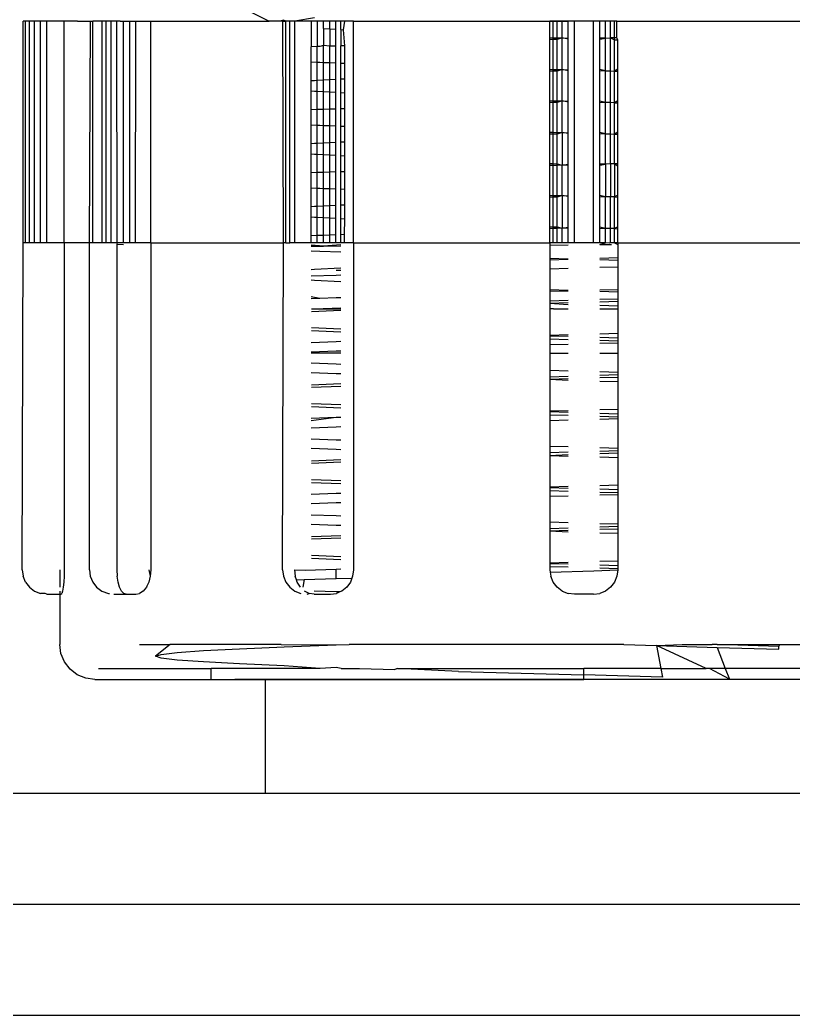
# Model space of a CAD drawing. Header units: metres. Extents: x -175 to 101, y -7 to 93.
# Drawn here: x 0.58483 to 0.60696, y 2.0266 to 2.0551 of the extents above; entities that cross this region are included whole.
import ezdxf

# ---------------------------------------------------------------- set-up
doc = ezdxf.new("R2010")
doc.units = ezdxf.units.M

msp = doc.modelspace()

# ---------------------------------------------------------------- linework, layer by layer
for p, q in [((0.590294, 2.055912), (0.59197, 2.055062)), ((0.584925, 2.048714), (0.584929, 2.055062)), ((0.584999, 2.055062), (0.584929, 2.055062)), ((0.584995, 2.048714), (0.584999, 2.055062)), ((0.58511, 2.055062), (0.584999, 2.055062)), ((0.585106, 2.048714), (0.58511, 2.055062)), ((0.585255, 2.055062), (0.58511, 2.055062)), ((0.585251, 2.048714), (0.585255, 2.055062)), ((0.585424, 2.055062), (0.585255, 2.055062)), ((0.58542, 2.048714), (0.585424, 2.055062)), ((0.585605, 2.055062), (0.585424, 2.055062)), ((0.585601, 2.048714), (0.585605, 2.055062)), ((0.586105, 2.055062), (0.585605, 2.055062)), ((0.586101, 2.048714), (0.586105, 2.055062)), ((0.586484, 2.055061), (0.586105, 2.055062)), ((0.586484, 2.055061), (0.586852, 2.055062)), ((0.586825, 2.048714), (0.586852, 2.055062)), ((0.586852, 2.055062), (0.586922, 2.055062)), ((0.586919, 2.048714), (0.586922, 2.055062)), ((0.587033, 2.055062), (0.586922, 2.055062)), ((0.587193, 2.055062), (0.587033, 2.055062)), ((0.587189, 2.048714), (0.587193, 2.055062)), ((0.587304, 2.055062), (0.587193, 2.055062)), ((0.587301, 2.048714), (0.587304, 2.055062)), ((0.587449, 2.055062), (0.587304, 2.055062)), ((0.587446, 2.048714), (0.587449, 2.055062)), ((0.587611, 2.055062), (0.587449, 2.055062)), ((0.587706, 2.055061), (0.587611, 2.055062)), ((0.587614, 2.048714), (0.587611, 2.055062)), ((0.587706, 2.055061), (0.587753, 2.055061)), ((0.587753, 2.055061), (0.587799, 2.055061)), ((0.587796, 2.048714), (0.587799, 2.055061)), ((0.587799, 2.055061), (0.58798, 2.055062)), ((0.587977, 2.048714), (0.58798, 2.055062)), ((0.58798, 2.055062), (0.588149, 2.055062)), ((0.588146, 2.048714), (0.588149, 2.055062)), ((0.588149, 2.055062), (0.588525, 2.055062)), ((0.588525, 2.055062), (0.588582, 2.055062)), ((0.588579, 2.048714), (0.588582, 2.055062)), ((0.588582, 2.055062), (0.59197, 2.055062)), ((0.592281, 2.055062), (0.59197, 2.055062)), ((0.592375, 2.055085), (0.592281, 2.055062)), ((0.592355, 2.055062), (0.592281, 2.055062)), ((0.592376, 2.048714), (0.592355, 2.055062)), ((0.592355, 2.055062), (0.592448, 2.055062)), ((0.592448, 2.055062), (0.592375, 2.055085)), ((0.592446, 2.048714), (0.592448, 2.055062)), ((0.59256, 2.055062), (0.592448, 2.055062)), ((0.592558, 2.048714), (0.59256, 2.055062)), ((0.592705, 2.055062), (0.59256, 2.055062)), ((0.592703, 2.048714), (0.592705, 2.055062)), ((0.593263, 2.055161), (0.592705, 2.055062)), ((0.593173, 2.055062), (0.592705, 2.055062)), ((0.593342, 2.055062), (0.593173, 2.055062)), ((0.593173, 2.055062), (0.593173, 2.054323)), ((0.593475, 2.055059), (0.593342, 2.055062)), ((0.593342, 2.055062), (0.593342, 2.054331)), ((0.593523, 2.055062), (0.593475, 2.055059)), ((0.593704, 2.055062), (0.593523, 2.055062)), ((0.593523, 2.054854), (0.593523, 2.055062)), ((0.593873, 2.055062), (0.593704, 2.055062)), ((0.593704, 2.05484), (0.593704, 2.055062)), ((0.594018, 2.055062), (0.593873, 2.055062)), ((0.593873, 2.054828), (0.593873, 2.055062)), ((0.594129, 2.055062), (0.594018, 2.055062)), ((0.594018, 2.05482), (0.594018, 2.055062)), ((0.594091, 2.054816), (0.594129, 2.055062)), ((0.594379, 2.055062), (0.594129, 2.055062)), ((0.594377, 2.048714), (0.594379, 2.055062)), ((0.594379, 2.055062), (0.600002, 2.055062)), ((0.600096, 2.055062), (0.600002, 2.055062)), ((0.600002, 2.054591), (0.600002, 2.055062)), ((0.600002, 2.055061), (0.600521, 2.055061)), ((0.600207, 2.055062), (0.600096, 2.055062)), ((0.600096, 2.054588), (0.600096, 2.055062)), ((0.60031, 2.055061), (0.600207, 2.055062)), ((0.600207, 2.054584), (0.600207, 2.055062)), ((0.600352, 2.055062), (0.60031, 2.055061)), ((0.600521, 2.055061), (0.600352, 2.055062)), ((0.600352, 2.054579), (0.600352, 2.055062)), ((0.600702, 2.055062), (0.600521, 2.055061)), ((0.600521, 2.054574), (0.600521, 2.055061)), ((0.601244, 2.055062), (0.600702, 2.055062)), ((0.600702, 2.048714), (0.600702, 2.055062)), ((0.601425, 2.055062), (0.601244, 2.055062)), ((0.601244, 2.048714), (0.601244, 2.055062)), ((0.601594, 2.055062), (0.601425, 2.055062)), ((0.601425, 2.054572), (0.601425, 2.055062)), ((0.601594, 2.054577), (0.601594, 2.055062)), ((0.601633, 2.055061), (0.601594, 2.055062)), ((0.601739, 2.055062), (0.601633, 2.055061)), ((0.60185, 2.055062), (0.601739, 2.055062)), ((0.601739, 2.054581), (0.601739, 2.055062)), ((0.60192, 2.055062), (0.60185, 2.055062)), ((0.60185, 2.054584), (0.60185, 2.055062)), ((0.60192, 2.055062), (0.607463, 2.055063)), ((0.60192, 2.054585), (0.60192, 2.055062)), ((0.593523, 2.054854), (0.593704, 2.05484)), ((0.593523, 2.054854), (0.593523, 2.054367)), ((0.593704, 2.05484), (0.593873, 2.054828)), ((0.593704, 2.05484), (0.593704, 2.054344)), ((0.593873, 2.054349), (0.593873, 2.054828)), ((0.594018, 2.05482), (0.594091, 2.054816)), ((0.594018, 2.05482), (0.594018, 2.054354)), ((0.594129, 2.054358), (0.594091, 2.054816)), ((0.600002, 2.054591), (0.600096, 2.054588)), ((0.600002, 2.054533), (0.600002, 2.054591)), ((0.600096, 2.054536), (0.600002, 2.054533)), ((0.600002, 2.053684), (0.600002, 2.054533)), ((0.600096, 2.054588), (0.600207, 2.054584)), ((0.600096, 2.054536), (0.600096, 2.054588)), ((0.600207, 2.054539), (0.600096, 2.054536)), ((0.600096, 2.053681), (0.600096, 2.054536)), ((0.600207, 2.054584), (0.600352, 2.054579)), ((0.600207, 2.054539), (0.600207, 2.054584)), ((0.600352, 2.054579), (0.600207, 2.054539)), ((0.600207, 2.053678), (0.600207, 2.054539)), ((0.600352, 2.054579), (0.600521, 2.054574)), ((0.600521, 2.054547), (0.600352, 2.054579)), ((0.600352, 2.053674), (0.600352, 2.054579)), ((0.600521, 2.054547), (0.600521, 2.054574)), ((0.600521, 2.05367), (0.600521, 2.054547)), ((0.601425, 2.054544), (0.601594, 2.054577)), ((0.601594, 2.054577), (0.601425, 2.054572)), ((0.601425, 2.054544), (0.601425, 2.054572)), ((0.601425, 2.053673), (0.601425, 2.054544)), ((0.601594, 2.054577), (0.601739, 2.054581)), ((0.601594, 2.05364), (0.601594, 2.054577)), ((0.60185, 2.054584), (0.601739, 2.054581)), ((0.601739, 2.054581), (0.60185, 2.05453)), ((0.601739, 2.053637), (0.601739, 2.054581)), ((0.60192, 2.054585), (0.60185, 2.054584)), ((0.60185, 2.05453), (0.60185, 2.054584)), ((0.60185, 2.05453), (0.601944, 2.054527)), ((0.60185, 2.053634), (0.60185, 2.05453)), ((0.601944, 2.054527), (0.60192, 2.054585)), ((0.601944, 2.05369), (0.601944, 2.054527)), ((0.593342, 2.054331), (0.593173, 2.054323)), ((0.593173, 2.053894), (0.593173, 2.054323)), ((0.593419, 2.054334), (0.593342, 2.054331)), ((0.593342, 2.053887), (0.593342, 2.054331)), ((0.593523, 2.054367), (0.593419, 2.054334)), ((0.593704, 2.054344), (0.593523, 2.054367)), ((0.593523, 2.05388), (0.593523, 2.054367)), ((0.593873, 2.054349), (0.593704, 2.054344)), ((0.593704, 2.053873), (0.593704, 2.054344)), ((0.593873, 2.053868), (0.593873, 2.054349)), ((0.594129, 2.054358), (0.594018, 2.054354)), ((0.594018, 2.053863), (0.594018, 2.054354)), ((0.594129, 2.053859), (0.594129, 2.054358)), ((0.593173, 2.053894), (0.593342, 2.053887)), ((0.593173, 2.053349), (0.593173, 2.053894)), ((0.593341, 2.053361), (0.593342, 2.053887)), ((0.593342, 2.053887), (0.593419, 2.053883)), ((0.593419, 2.053883), (0.593523, 2.05388)), ((0.593523, 2.05388), (0.593704, 2.053873)), ((0.593523, 2.053371), (0.593523, 2.05388)), ((0.593704, 2.053873), (0.593873, 2.053868)), ((0.593704, 2.053381), (0.593704, 2.053873)), ((0.593873, 2.05339), (0.593873, 2.053868)), ((0.594018, 2.053863), (0.594129, 2.053859)), ((0.594018, 2.053397), (0.594018, 2.053863)), ((0.594129, 2.053403), (0.594129, 2.053859)), ((0.600002, 2.053684), (0.600096, 2.053681)), ((0.600002, 2.053626), (0.600002, 2.053684)), ((0.600096, 2.053629), (0.600002, 2.053626)), ((0.600002, 2.052787), (0.600002, 2.053626)), ((0.600096, 2.053681), (0.600207, 2.053678)), ((0.600096, 2.053629), (0.600096, 2.053681)), ((0.600207, 2.053633), (0.600096, 2.053629)), ((0.600096, 2.052784), (0.600096, 2.053629)), ((0.600207, 2.053678), (0.600352, 2.053674)), ((0.600207, 2.053633), (0.600207, 2.053678)), ((0.600352, 2.053674), (0.600207, 2.053633)), ((0.600207, 2.052781), (0.600207, 2.053633)), ((0.600352, 2.053674), (0.600521, 2.05367)), ((0.600521, 2.053643), (0.600352, 2.053674)), ((0.600352, 2.052776), (0.600352, 2.053674)), ((0.600521, 2.053643), (0.600521, 2.05367)), ((0.600521, 2.05277), (0.600521, 2.053643)), ((0.601594, 2.05364), (0.601425, 2.053673)), ((0.601425, 2.053645), (0.601425, 2.053673)), ((0.601425, 2.053645), (0.601594, 2.05364)), ((0.601425, 2.052769), (0.601425, 2.053645)), ((0.601594, 2.05364), (0.601739, 2.053637)), ((0.601594, 2.052735), (0.601594, 2.05364)), ((0.601739, 2.053637), (0.60185, 2.053634)), ((0.601739, 2.052731), (0.601739, 2.053637)), ((0.601944, 2.05369), (0.60185, 2.053634)), ((0.60185, 2.053634), (0.601944, 2.053631)), ((0.60185, 2.052727), (0.60185, 2.053634)), ((0.601944, 2.053631), (0.601944, 2.05369)), ((0.601944, 2.052783), (0.601944, 2.053631)), ((0.593263, 2.053357), (0.593173, 2.053349)), ((0.593173, 2.053064), (0.593173, 2.053349)), ((0.593341, 2.053361), (0.593263, 2.053357)), ((0.593523, 2.053371), (0.593341, 2.053361)), ((0.593341, 2.053052), (0.593341, 2.053361)), ((0.593704, 2.053381), (0.593523, 2.053371)), ((0.593523, 2.053043), (0.593523, 2.053371)), ((0.593873, 2.05339), (0.593704, 2.053381)), ((0.593704, 2.053033), (0.593704, 2.053381)), ((0.593873, 2.053024), (0.593873, 2.05339)), ((0.594129, 2.053403), (0.594018, 2.053397)), ((0.594018, 2.053016), (0.594018, 2.053397)), ((0.594129, 2.053011), (0.594129, 2.053403)), ((0.593172, 2.05252), (0.593173, 2.053064)), ((0.593173, 2.053064), (0.593263, 2.053057)), ((0.593263, 2.053057), (0.593341, 2.053052)), ((0.593341, 2.053052), (0.593523, 2.053043)), ((0.593341, 2.052527), (0.593341, 2.053052)), ((0.593522, 2.052534), (0.593523, 2.053043)), ((0.593523, 2.053043), (0.593704, 2.053033)), ((0.593704, 2.053033), (0.593873, 2.053024)), ((0.593704, 2.05254), (0.593704, 2.053033)), ((0.593872, 2.052546), (0.593873, 2.053024)), ((0.594017, 2.052551), (0.594018, 2.053016)), ((0.594018, 2.053016), (0.594129, 2.053011)), ((0.594129, 2.052555), (0.594129, 2.053011)), ((0.600002, 2.052787), (0.600096, 2.052784)), ((0.600002, 2.05273), (0.600002, 2.052787)), ((0.600096, 2.052732), (0.600002, 2.05273)), ((0.600096, 2.052784), (0.600207, 2.052781)), ((0.600096, 2.052732), (0.600096, 2.052784)), ((0.600207, 2.052735), (0.600096, 2.052732)), ((0.600096, 2.051878), (0.600096, 2.052732)), ((0.600207, 2.052781), (0.600352, 2.052776)), ((0.600207, 2.052735), (0.600207, 2.052781)), ((0.600352, 2.052776), (0.600207, 2.052735)), ((0.600207, 2.051875), (0.600207, 2.052735)), ((0.600352, 2.052776), (0.600521, 2.05277)), ((0.600521, 2.052744), (0.600352, 2.052776)), ((0.600352, 2.051871), (0.600352, 2.052776)), ((0.600521, 2.052744), (0.600521, 2.05277)), ((0.600521, 2.051866), (0.600521, 2.052744)), ((0.601594, 2.052735), (0.601425, 2.052769)), ((0.601425, 2.052741), (0.601425, 2.052769)), ((0.601425, 2.052741), (0.601594, 2.052735)), ((0.601425, 2.051869), (0.601425, 2.052741)), ((0.601739, 2.052731), (0.601594, 2.052735)), ((0.601594, 2.051837), (0.601594, 2.052735)), ((0.60185, 2.052727), (0.601739, 2.052731)), ((0.601739, 2.051833), (0.601739, 2.052731)), ((0.601944, 2.052783), (0.60185, 2.052727)), ((0.601944, 2.052724), (0.601944, 2.052783)), ((0.593341, 2.052527), (0.593172, 2.05252)), ((0.593172, 2.052091), (0.593172, 2.05252)), ((0.593419, 2.052531), (0.593341, 2.052527)), ((0.593341, 2.052083), (0.593341, 2.052527)), ((0.593522, 2.052534), (0.593419, 2.052531)), ((0.593704, 2.05254), (0.593522, 2.052534)), ((0.593522, 2.052076), (0.593522, 2.052534)), ((0.593703, 2.05207), (0.593704, 2.05254)), ((0.593872, 2.052546), (0.593704, 2.05254)), ((0.593872, 2.052064), (0.593872, 2.052546)), ((0.594129, 2.052555), (0.594017, 2.052551)), ((0.594017, 2.052059), (0.594017, 2.052551)), ((0.594128, 2.052056), (0.594129, 2.052555)), ((0.600002, 2.05188), (0.600002, 2.05273)), ((0.60185, 2.052727), (0.601944, 2.052724)), ((0.60185, 2.05183), (0.60185, 2.052727)), ((0.601944, 2.051886), (0.601944, 2.052724)), ((0.593172, 2.052091), (0.593341, 2.052083)), ((0.593172, 2.051546), (0.593172, 2.052091)), ((0.593341, 2.052083), (0.593419, 2.05208)), ((0.593341, 2.051558), (0.593341, 2.052083)), ((0.593419, 2.05208), (0.593522, 2.052076)), ((0.593522, 2.052076), (0.593703, 2.05207)), ((0.593522, 2.051567), (0.593522, 2.052076)), ((0.593703, 2.05207), (0.593872, 2.052064)), ((0.593703, 2.051577), (0.593703, 2.05207)), ((0.593872, 2.051586), (0.593872, 2.052064)), ((0.594017, 2.052059), (0.594128, 2.052056)), ((0.594017, 2.051594), (0.594017, 2.052059)), ((0.594128, 2.0516), (0.594128, 2.052056)), ((0.600002, 2.05188), (0.600096, 2.051878)), ((0.600002, 2.051823), (0.600002, 2.05188)), ((0.600096, 2.051878), (0.600207, 2.051875)), ((0.600096, 2.051826), (0.600096, 2.051878)), ((0.601944, 2.051886), (0.60185, 2.05183)), ((0.601944, 2.051828), (0.601944, 2.051886)), ((0.594128, 2.0516), (0.594017, 2.051594)), ((0.594017, 2.051213), (0.594017, 2.051594)), ((0.594128, 2.051207), (0.594128, 2.0516)), ((0.600096, 2.051826), (0.600002, 2.051823)), ((0.600002, 2.050984), (0.600002, 2.051823)), ((0.600207, 2.05183), (0.600096, 2.051826)), ((0.600096, 2.050981), (0.600096, 2.051826)), ((0.600207, 2.051875), (0.600352, 2.051871)), ((0.600207, 2.05183), (0.600207, 2.051875)), ((0.600352, 2.051871), (0.600207, 2.05183)), ((0.600207, 2.050977), (0.600207, 2.05183)), ((0.600352, 2.051871), (0.600521, 2.051866)), ((0.600521, 2.05184), (0.600352, 2.051871)), ((0.600352, 2.051871), (0.600352, 2.050936)), ((0.600521, 2.05184), (0.600521, 2.051866)), ((0.600521, 2.050967), (0.600521, 2.05184)), ((0.601594, 2.051837), (0.601425, 2.051869)), ((0.601425, 2.051842), (0.601425, 2.051869)), ((0.601425, 2.051842), (0.601594, 2.051837)), ((0.601425, 2.050965), (0.601425, 2.051842)), ((0.601594, 2.051837), (0.601739, 2.051833)), ((0.601594, 2.05097), (0.601594, 2.051837)), ((0.601739, 2.051833), (0.60185, 2.05183)), ((0.601739, 2.050974), (0.601739, 2.051833)), ((0.60185, 2.05183), (0.601944, 2.051828)), ((0.60185, 2.050977), (0.60185, 2.05183)), ((0.601944, 2.050979), (0.601944, 2.051828)), ((0.593263, 2.051554), (0.593172, 2.051546)), ((0.593172, 2.051261), (0.593172, 2.051546)), ((0.593341, 2.051558), (0.593263, 2.051554)), ((0.593522, 2.051567), (0.593341, 2.051558)), ((0.593341, 2.051249), (0.593341, 2.051558)), ((0.593703, 2.051577), (0.593522, 2.051567)), ((0.593522, 2.051239), (0.593522, 2.051567)), ((0.593872, 2.051586), (0.593703, 2.051577)), ((0.593703, 2.05123), (0.593703, 2.051577)), ((0.593872, 2.051221), (0.593872, 2.051586)), ((0.593172, 2.051261), (0.593263, 2.051253)), ((0.593172, 2.050716), (0.593172, 2.051261)), ((0.593263, 2.051253), (0.593341, 2.051249)), ((0.593341, 2.051249), (0.593522, 2.051239)), ((0.593341, 2.050724), (0.593341, 2.051249)), ((0.593522, 2.051239), (0.593703, 2.05123)), ((0.593522, 2.050731), (0.593522, 2.051239)), ((0.593703, 2.05123), (0.593872, 2.051221)), ((0.593703, 2.050737), (0.593703, 2.05123)), ((0.593872, 2.050743), (0.593872, 2.051221)), ((0.594017, 2.051213), (0.594128, 2.051207)), ((0.594017, 2.050748), (0.594017, 2.051213)), ((0.594128, 2.050751), (0.594128, 2.051207)), ((0.593703, 2.050737), (0.593522, 2.050731)), ((0.593872, 2.050743), (0.593703, 2.050737)), ((0.593703, 2.050267), (0.593703, 2.050737)), ((0.593872, 2.050261), (0.593872, 2.050743)), ((0.594128, 2.050751), (0.594017, 2.050748)), ((0.594017, 2.050256), (0.594017, 2.050748)), ((0.594128, 2.050252), (0.594128, 2.050751)), ((0.600002, 2.050984), (0.600096, 2.050981)), ((0.600002, 2.050926), (0.600002, 2.050984)), ((0.600096, 2.050929), (0.600002, 2.050926)), ((0.600002, 2.050077), (0.600002, 2.050926)), ((0.600096, 2.050981), (0.600207, 2.050977)), ((0.600096, 2.050929), (0.600096, 2.050981)), ((0.600207, 2.050932), (0.600096, 2.050929)), ((0.600096, 2.050074), (0.600096, 2.050929)), ((0.600207, 2.050977), (0.600352, 2.050936)), ((0.600207, 2.050932), (0.600207, 2.050977)), ((0.600352, 2.050936), (0.600207, 2.050932)), ((0.600207, 2.050071), (0.600207, 2.050932)), ((0.600352, 2.050936), (0.600521, 2.050967)), ((0.600521, 2.050941), (0.600352, 2.050936)), ((0.600352, 2.050067), (0.600352, 2.050936)), ((0.600521, 2.050941), (0.600521, 2.050967)), ((0.600521, 2.050063), (0.600521, 2.050941)), ((0.601594, 2.05097), (0.601425, 2.050965)), ((0.601425, 2.050937), (0.601594, 2.05097)), ((0.601425, 2.050937), (0.601425, 2.050965)), ((0.601425, 2.050066), (0.601425, 2.050937)), ((0.601739, 2.050974), (0.601594, 2.05097)), ((0.601594, 2.05097), (0.601594, 2.050034)), ((0.60185, 2.050977), (0.601739, 2.050974)), ((0.601739, 2.050974), (0.601739, 2.05003)), ((0.601944, 2.050979), (0.60185, 2.050977)), ((0.60185, 2.050977), (0.601944, 2.050921)), ((0.60185, 2.050977), (0.60185, 2.050027)), ((0.601944, 2.050921), (0.601944, 2.050979)), ((0.601944, 2.050083), (0.601944, 2.050921)), ((0.593341, 2.050724), (0.593172, 2.050716)), ((0.593172, 2.050287), (0.593172, 2.050716)), ((0.593419, 2.050727), (0.593341, 2.050724)), ((0.593341, 2.05028), (0.593341, 2.050724)), ((0.593522, 2.050731), (0.593419, 2.050727)), ((0.593522, 2.050273), (0.593522, 2.050731)), ((0.593172, 2.050287), (0.593341, 2.05028)), ((0.593172, 2.049743), (0.593172, 2.050287)), ((0.59334, 2.049754), (0.593341, 2.05028)), ((0.593341, 2.05028), (0.593419, 2.050276)), ((0.593419, 2.050276), (0.593522, 2.050273)), ((0.593522, 2.050273), (0.593703, 2.050267)), ((0.593522, 2.049764), (0.593522, 2.050273)), ((0.593703, 2.050267), (0.593872, 2.050261)), ((0.593703, 2.049774), (0.593703, 2.050267)), ((0.593872, 2.049783), (0.593872, 2.050261)), ((0.594017, 2.050256), (0.594128, 2.050252)), ((0.594017, 2.04979), (0.594017, 2.050256)), ((0.594128, 2.049796), (0.594128, 2.050252)), ((0.600002, 2.050077), (0.600096, 2.050074)), ((0.600002, 2.05002), (0.600002, 2.050077)), ((0.600096, 2.050023), (0.600002, 2.05002)), ((0.600002, 2.049181), (0.600002, 2.05002)), ((0.600096, 2.050074), (0.600207, 2.050071)), ((0.600096, 2.050023), (0.600096, 2.050074)), ((0.600207, 2.050026), (0.600096, 2.050023)), ((0.600096, 2.049177), (0.600096, 2.050023)), ((0.600207, 2.050026), (0.600207, 2.050071)), ((0.600207, 2.050071), (0.600352, 2.050067)), ((0.600352, 2.050067), (0.600207, 2.050026)), ((0.600207, 2.049174), (0.600207, 2.050026)), ((0.600352, 2.050067), (0.600521, 2.050063)), ((0.600521, 2.050036), (0.600352, 2.050067)), ((0.600352, 2.050067), (0.600352, 2.049133)), ((0.600521, 2.050036), (0.600521, 2.050063)), ((0.600521, 2.049164), (0.600521, 2.050036)), ((0.601594, 2.050034), (0.601425, 2.050066)), ((0.601425, 2.050038), (0.601425, 2.050066)), ((0.601425, 2.050038), (0.601594, 2.050034)), ((0.601425, 2.049162), (0.601425, 2.050038)), ((0.601739, 2.05003), (0.601594, 2.050034)), ((0.601594, 2.049129), (0.601594, 2.050034)), ((0.60185, 2.050027), (0.601739, 2.05003)), ((0.601739, 2.049124), (0.601739, 2.05003)), ((0.601944, 2.050083), (0.60185, 2.050027)), ((0.60185, 2.050027), (0.601944, 2.050024)), ((0.60185, 2.04912), (0.60185, 2.050027)), ((0.601944, 2.050024), (0.601944, 2.050083)), ((0.601944, 2.049176), (0.601944, 2.050024)), ((0.593171, 2.049458), (0.593172, 2.049743)), ((0.593263, 2.04975), (0.593172, 2.049743)), ((0.59334, 2.049754), (0.593263, 2.04975)), ((0.593522, 2.049764), (0.59334, 2.049754)), ((0.59334, 2.049446), (0.59334, 2.049754)), ((0.593521, 2.049436), (0.593522, 2.049764)), ((0.593703, 2.049774), (0.593522, 2.049764)), ((0.593872, 2.049783), (0.593703, 2.049774)), ((0.593703, 2.049426), (0.593703, 2.049774)), ((0.593871, 2.049417), (0.593872, 2.049783)), ((0.594016, 2.04941), (0.594017, 2.04979)), ((0.594128, 2.049796), (0.594017, 2.04979)), ((0.594128, 2.049404), (0.594128, 2.049796)), ((0.593171, 2.049458), (0.593263, 2.04945)), ((0.593171, 2.048913), (0.593171, 2.049458)), ((0.593263, 2.04945), (0.59334, 2.049446)), ((0.59334, 2.049446), (0.593521, 2.049436)), ((0.59334, 2.04892), (0.59334, 2.049446)), ((0.593521, 2.048927), (0.593521, 2.049436)), ((0.593521, 2.049436), (0.593703, 2.049426)), ((0.593702, 2.048933), (0.593703, 2.049426)), ((0.593703, 2.049426), (0.593871, 2.049417)), ((0.593871, 2.048939), (0.593871, 2.049417)), ((0.594016, 2.04941), (0.594128, 2.049404)), ((0.594016, 2.048944), (0.594016, 2.04941)), ((0.594127, 2.048948), (0.594128, 2.049404)), ((0.600002, 2.049181), (0.600096, 2.049177)), ((0.600002, 2.049123), (0.600002, 2.049181)), ((0.600096, 2.049126), (0.600002, 2.049123)), ((0.600002, 2.048714), (0.600002, 2.049123)), ((0.600096, 2.049126), (0.600096, 2.049177)), ((0.600096, 2.049177), (0.600207, 2.049174)), ((0.600207, 2.049129), (0.600096, 2.049126)), ((0.600096, 2.048714), (0.600096, 2.049126)), ((0.600207, 2.049129), (0.600207, 2.049174)), ((0.600207, 2.049174), (0.600352, 2.049133)), ((0.600352, 2.049133), (0.600207, 2.049129)), ((0.600207, 2.048714), (0.600207, 2.049129)), ((0.600352, 2.049133), (0.600521, 2.049164)), ((0.600521, 2.049137), (0.600352, 2.049133)), ((0.600352, 2.048714), (0.600352, 2.049133)), ((0.600521, 2.049137), (0.600521, 2.049164)), ((0.600521, 2.048714), (0.600521, 2.049137)), ((0.601594, 2.049129), (0.601425, 2.049162)), ((0.601425, 2.049134), (0.601425, 2.049162)), ((0.601425, 2.049134), (0.601594, 2.049129)), ((0.601425, 2.048714), (0.601425, 2.049134)), ((0.601739, 2.049124), (0.601594, 2.049129)), ((0.601594, 2.048714), (0.601594, 2.049129)), ((0.601739, 2.048714), (0.601739, 2.049124)), ((0.60185, 2.04912), (0.601739, 2.049124)), ((0.601944, 2.049176), (0.60185, 2.04912)), ((0.60185, 2.048714), (0.60185, 2.04912)), ((0.60185, 2.04912), (0.601944, 2.049117)), ((0.601944, 2.049117), (0.601944, 2.049176)), ((0.601944, 2.048714), (0.601944, 2.049117)), ((0.59334, 2.04892), (0.593171, 2.048913)), ((0.593171, 2.048714), (0.593171, 2.048913)), ((0.593419, 2.048924), (0.59334, 2.04892)), ((0.59334, 2.048714), (0.59334, 2.04892)), ((0.593521, 2.048927), (0.593419, 2.048924)), ((0.593702, 2.048933), (0.593521, 2.048927)), ((0.593521, 2.048714), (0.593521, 2.048927)), ((0.593871, 2.048939), (0.593702, 2.048933)), ((0.593702, 2.048714), (0.593702, 2.048933)), ((0.593871, 2.048714), (0.593871, 2.048939)), ((0.594127, 2.048948), (0.594016, 2.048944)), ((0.594016, 2.048714), (0.594016, 2.048944)), ((0.594127, 2.048714), (0.594127, 2.048948)), ((0.584901, 2.039352), (0.584925, 2.048714)), ((0.584995, 2.048714), (0.584925, 2.048714)), ((0.585106, 2.048714), (0.584995, 2.048714)), ((0.585251, 2.048714), (0.585106, 2.048714)), ((0.58542, 2.048714), (0.585251, 2.048714)), ((0.585601, 2.048714), (0.58542, 2.048714)), ((0.586101, 2.048714), (0.585601, 2.048714)), ((0.586101, 2.048714), (0.586101, 2.039352)), ((0.586825, 2.048714), (0.586101, 2.048714)), ((0.586825, 2.039352), (0.586825, 2.048714)), ((0.586919, 2.048714), (0.586825, 2.048714)), ((0.587189, 2.048714), (0.586919, 2.048714)), ((0.587301, 2.048714), (0.587189, 2.048714)), ((0.587446, 2.048714), (0.587301, 2.048714)), ((0.587614, 2.048714), (0.587446, 2.048714)), ((0.587614, 2.048714), (0.587608, 2.048673)), ((0.587608, 2.048673), (0.587796, 2.048668)), ((0.587608, 2.048673), (0.587608, 2.039352)), ((0.587796, 2.048714), (0.587614, 2.048714)), ((0.587977, 2.048714), (0.587796, 2.048714)), ((0.588146, 2.048714), (0.587977, 2.048714)), ((0.588579, 2.048714), (0.588146, 2.048714)), ((0.588579, 2.048714), (0.588579, 2.039352)), ((0.588579, 2.048714), (0.592376, 2.048714)), ((0.592353, 2.039352), (0.592376, 2.048714)), ((0.592446, 2.048714), (0.592376, 2.048714)), ((0.592446, 2.048714), (0.592558, 2.048714)), ((0.592703, 2.048714), (0.592558, 2.048714)), ((0.593171, 2.048714), (0.592703, 2.048714)), ((0.59334, 2.048714), (0.593171, 2.048714)), ((0.593523, 2.048622), (0.593171, 2.048649)), ((0.593171, 2.048621), (0.593523, 2.048622)), ((0.593171, 2.048484), (0.593419, 2.048473)), ((0.593521, 2.048714), (0.59334, 2.048714)), ((0.593419, 2.048473), (0.594016, 2.048453)), ((0.593702, 2.048714), (0.593521, 2.048714)), ((0.594016, 2.048655), (0.593523, 2.048622)), ((0.593523, 2.048622), (0.594016, 2.048624)), ((0.593871, 2.048714), (0.593702, 2.048714)), ((0.594016, 2.048714), (0.593871, 2.048714)), ((0.594127, 2.048714), (0.594016, 2.048714)), ((0.594377, 2.048714), (0.594127, 2.048714)), ((0.594377, 2.048714), (0.594377, 2.039352)), ((0.594377, 2.048714), (0.600002, 2.048714)), ((0.600096, 2.048714), (0.600002, 2.048714)), ((0.600002, 2.048714), (0.600002, 2.048652)), ((0.600002, 2.048652), (0.600521, 2.048654)), ((0.600002, 2.048652), (0.600002, 2.048274)), ((0.600207, 2.048714), (0.600096, 2.048714)), ((0.600352, 2.048714), (0.600207, 2.048714)), ((0.600521, 2.048714), (0.600352, 2.048714)), ((0.600702, 2.048714), (0.600521, 2.048714)), ((0.601244, 2.048714), (0.600702, 2.048714)), ((0.601425, 2.048714), (0.601244, 2.048714)), ((0.601594, 2.048714), (0.601425, 2.048714)), ((0.601425, 2.048662), (0.601594, 2.048714)), ((0.601425, 2.048663), (0.601759, 2.048665)), ((0.601708, 2.048701), (0.601594, 2.048714)), ((0.601739, 2.048714), (0.601708, 2.048701)), ((0.60185, 2.048714), (0.601739, 2.048714)), ((0.601944, 2.048714), (0.60185, 2.048714)), ((0.60185, 2.048714), (0.601944, 2.048664)), ((0.601944, 2.048714), (0.601944, 2.048664)), ((0.601944, 2.048714), (0.607569, 2.048714)), ((0.601944, 2.048664), (0.601944, 2.04828)), ((0.600002, 2.048274), (0.600521, 2.048259)), ((0.600002, 2.048274), (0.600002, 2.048216)), ((0.600521, 2.048233), (0.600002, 2.048216)), ((0.600002, 2.048216), (0.600002, 2.047973)), ((0.601944, 2.04828), (0.601425, 2.048263)), ((0.601425, 2.048235), (0.601944, 2.048221)), ((0.601944, 2.04828), (0.601944, 2.048221)), ((0.601944, 2.048221), (0.601944, 2.048027)), ((0.593263, 2.047947), (0.593171, 2.047939)), ((0.594016, 2.047987), (0.593263, 2.047947)), ((0.593889, 2.047927), (0.594016, 2.047931)), ((0.600002, 2.047973), (0.600521, 2.047988)), ((0.600002, 2.047973), (0.600002, 2.047377)), ((0.601425, 2.048013), (0.601944, 2.048027)), ((0.601944, 2.048027), (0.601944, 2.047372)), ((0.593171, 2.047765), (0.593889, 2.047791)), ((0.593171, 2.047654), (0.593263, 2.047646)), ((0.593263, 2.047646), (0.594016, 2.047606)), ((0.593889, 2.047791), (0.594016, 2.047795)), ((0.600002, 2.047377), (0.600521, 2.04736)), ((0.600002, 2.047377), (0.600002, 2.04732)), ((0.600521, 2.047334), (0.600002, 2.04732)), ((0.600002, 2.04732), (0.600002, 2.047054)), ((0.601944, 2.047372), (0.601425, 2.047358)), ((0.601425, 2.047331), (0.601944, 2.047314)), ((0.601944, 2.047372), (0.601944, 2.047314)), ((0.593419, 2.04712), (0.593171, 2.047165)), ((0.593419, 2.04712), (0.593171, 2.047109)), ((0.593889, 2.047139), (0.593419, 2.04712)), ((0.594016, 2.047135), (0.593889, 2.047139)), ((0.600002, 2.047054), (0.600521, 2.047069)), ((0.600002, 2.047054), (0.600002, 2.046976)), ((0.601425, 2.047097), (0.601944, 2.047113)), ((0.601944, 2.047035), (0.601425, 2.047019)), ((0.601944, 2.047314), (0.601944, 2.047113)), ((0.601944, 2.047113), (0.601944, 2.047035)), ((0.601944, 2.047035), (0.601944, 2.046903)), ((0.593181, 2.04682), (0.593263, 2.046821)), ((0.594016, 2.046776), (0.593181, 2.046743)), ((0.593263, 2.046821), (0.594016, 2.046854)), ((0.593263, 2.046821), (0.594016, 2.046821)), ((0.600521, 2.046992), (0.600002, 2.046976)), ((0.600521, 2.046943), (0.600002, 2.046976)), ((0.600002, 2.046976), (0.600002, 2.046821)), ((0.600103, 2.04682), (0.600002, 2.046821)), ((0.600002, 2.046821), (0.600002, 2.046072)), ((0.600103, 2.04682), (0.600521, 2.046821)), ((0.601944, 2.046903), (0.601425, 2.046918)), ((0.601425, 2.046821), (0.601944, 2.046821)), ((0.601944, 2.046903), (0.601944, 2.046821)), ((0.601944, 2.046821), (0.601944, 2.046126)), ((0.594016, 2.046244), (0.593181, 2.046277)), ((0.593181, 2.0462), (0.594016, 2.046166)), ((0.593889, 2.04589), (0.594016, 2.045894)), ((0.600002, 2.046072), (0.600521, 2.046087)), ((0.600002, 2.046072), (0.600002, 2.046044)), ((0.600521, 2.046028), (0.600002, 2.046044)), ((0.600002, 2.046044), (0.600002, 2.045966)), ((0.600002, 2.045966), (0.600521, 2.04595)), ((0.600002, 2.045966), (0.600002, 2.045801)), ((0.601425, 2.046112), (0.601944, 2.046126)), ((0.601944, 2.045985), (0.601425, 2.046001)), ((0.601425, 2.045923), (0.601944, 2.045907)), ((0.601944, 2.046126), (0.601944, 2.045985)), ((0.601944, 2.045985), (0.601944, 2.045907)), ((0.601944, 2.045907), (0.601944, 2.045855)), ((0.593171, 2.045864), (0.593889, 2.04589)), ((0.593171, 2.045593), (0.593889, 2.045619)), ((0.593889, 2.045619), (0.594016, 2.045623)), ((0.600002, 2.045801), (0.600521, 2.045816)), ((0.600002, 2.045801), (0.600002, 2.045551)), ((0.601425, 2.045841), (0.601944, 2.045855)), ((0.601944, 2.045855), (0.601944, 2.045551)), ((0.594016, 2.045551), (0.593171, 2.045551)), ((0.600002, 2.045551), (0.600521, 2.045551)), ((0.600002, 2.045551), (0.600002, 2.045056)), ((0.601425, 2.045551), (0.601944, 2.045551)), ((0.601944, 2.045551), (0.601944, 2.045002)), ((0.593889, 2.045238), (0.593171, 2.045264)), ((0.594016, 2.045234), (0.593889, 2.045238)), ((0.600521, 2.045042), (0.600002, 2.045056)), ((0.600002, 2.045056), (0.600002, 2.044882)), ((0.593889, 2.044967), (0.593171, 2.044993)), ((0.594016, 2.044963), (0.593889, 2.044967)), ((0.600002, 2.044882), (0.600521, 2.044898)), ((0.600002, 2.044882), (0.600002, 2.044804)), ((0.600521, 2.04482), (0.600002, 2.044804)), ((0.600521, 2.044771), (0.600002, 2.044804)), ((0.600002, 2.044804), (0.600002, 2.0439)), ((0.601944, 2.045002), (0.601425, 2.045017)), ((0.601425, 2.044925), (0.601944, 2.044941)), ((0.601944, 2.044863), (0.601425, 2.044847)), ((0.601944, 2.045002), (0.601944, 2.044941)), ((0.601944, 2.044941), (0.601944, 2.044863)), ((0.601944, 2.044863), (0.601944, 2.044731)), ((0.593181, 2.044648), (0.594016, 2.044682)), ((0.594016, 2.044604), (0.593181, 2.044571)), ((0.601944, 2.044731), (0.601425, 2.044746)), ((0.601944, 2.044731), (0.601944, 2.043954)), ((0.594016, 2.044072), (0.593181, 2.044105)), ((0.593181, 2.044028), (0.594016, 2.043994)), ((0.600002, 2.0439), (0.600521, 2.043915)), ((0.600002, 2.0439), (0.600002, 2.043872)), ((0.601425, 2.04394), (0.601944, 2.043954)), ((0.601944, 2.043954), (0.601944, 2.043813)), ((0.593171, 2.043692), (0.593889, 2.043718)), ((0.593171, 2.043627), (0.593889, 2.043718)), ((0.593889, 2.043718), (0.594016, 2.043722)), ((0.600521, 2.043856), (0.600002, 2.043872)), ((0.600002, 2.043872), (0.600002, 2.043794)), ((0.600002, 2.043794), (0.600521, 2.043778)), ((0.600002, 2.043794), (0.600002, 2.043629)), ((0.600002, 2.043629), (0.600521, 2.043644)), ((0.600002, 2.043629), (0.600002, 2.042884)), ((0.601944, 2.043813), (0.601425, 2.043829)), ((0.601425, 2.043751), (0.601944, 2.043735)), ((0.601425, 2.043669), (0.601944, 2.043683)), ((0.601944, 2.043813), (0.601944, 2.043735)), ((0.601944, 2.043735), (0.601944, 2.043683)), ((0.601944, 2.043683), (0.601944, 2.04283)), ((0.593171, 2.043421), (0.593889, 2.043447)), ((0.593889, 2.043447), (0.594016, 2.043451)), ((0.593889, 2.043066), (0.593171, 2.043092)), ((0.594016, 2.043062), (0.593889, 2.043066)), ((0.593889, 2.042795), (0.593171, 2.042821)), ((0.594016, 2.042791), (0.593889, 2.042795)), ((0.600521, 2.04287), (0.600002, 2.042884)), ((0.600002, 2.042884), (0.600002, 2.04271)), ((0.601944, 2.04283), (0.601425, 2.042845)), ((0.601425, 2.042753), (0.601944, 2.042769)), ((0.601944, 2.04283), (0.601944, 2.042769)), ((0.601944, 2.042769), (0.601944, 2.042691)), ((0.593181, 2.042476), (0.594016, 2.04251)), ((0.600002, 2.04271), (0.600521, 2.042726)), ((0.600002, 2.04271), (0.600002, 2.042613)), ((0.600521, 2.042648), (0.600002, 2.042613)), ((0.600521, 2.042599), (0.600002, 2.042613)), ((0.600002, 2.042613), (0.600002, 2.041728)), ((0.601944, 2.042691), (0.601425, 2.042675)), ((0.601944, 2.042559), (0.601425, 2.042574)), ((0.601944, 2.042691), (0.601944, 2.042559)), ((0.601944, 2.042559), (0.601944, 2.041782)), ((0.594016, 2.042432), (0.593181, 2.042399)), ((0.594016, 2.0419), (0.593181, 2.041933)), ((0.593181, 2.041856), (0.594016, 2.041822)), ((0.600002, 2.041728), (0.600521, 2.041743)), ((0.600002, 2.041728), (0.600002, 2.0417)), ((0.600521, 2.041684), (0.600002, 2.0417)), ((0.600002, 2.0417), (0.600002, 2.041622)), ((0.600002, 2.041622), (0.600521, 2.041607)), ((0.600002, 2.041622), (0.600002, 2.041457)), ((0.601425, 2.041768), (0.601944, 2.041782)), ((0.601944, 2.041641), (0.601425, 2.041657)), ((0.601944, 2.041782), (0.601944, 2.041641)), ((0.601944, 2.041641), (0.601944, 2.041563)), ((0.593171, 2.04152), (0.593889, 2.041546)), ((0.593889, 2.041546), (0.594016, 2.04155)), ((0.600002, 2.041457), (0.600521, 2.041472)), ((0.600002, 2.041457), (0.600002, 2.040712)), ((0.601425, 2.041579), (0.601944, 2.041563)), ((0.601425, 2.041497), (0.601944, 2.041511)), ((0.601944, 2.041563), (0.601944, 2.041511)), ((0.601944, 2.041511), (0.601944, 2.040658)), ((0.593171, 2.041249), (0.593889, 2.041275)), ((0.593889, 2.041275), (0.594016, 2.041279)), ((0.593889, 2.040894), (0.593171, 2.040921)), ((0.594016, 2.04089), (0.593889, 2.040894)), ((0.593889, 2.040623), (0.593171, 2.040649)), ((0.594016, 2.040619), (0.593889, 2.040623)), ((0.600521, 2.040698), (0.600002, 2.040712)), ((0.600002, 2.040712), (0.600002, 2.040538)), ((0.600002, 2.040538), (0.600521, 2.040554)), ((0.600002, 2.040538), (0.600002, 2.04046)), ((0.601944, 2.040658), (0.601425, 2.040673)), ((0.601425, 2.040581), (0.601944, 2.040597)), ((0.601944, 2.040519), (0.601425, 2.040503)), ((0.601944, 2.040658), (0.601944, 2.040597)), ((0.601944, 2.040597), (0.601944, 2.040519)), ((0.601944, 2.040519), (0.601944, 2.040387)), ((0.593181, 2.040304), (0.594016, 2.040338)), ((0.594016, 2.04026), (0.593181, 2.040227)), ((0.600521, 2.040476), (0.600002, 2.04046)), ((0.600521, 2.040427), (0.600002, 2.04046)), ((0.600002, 2.04046), (0.600002, 2.039556)), ((0.601944, 2.040387), (0.601425, 2.040402)), ((0.601944, 2.040387), (0.601944, 2.03961)), ((0.594016, 2.039728), (0.593181, 2.039761)), ((0.593181, 2.039684), (0.594016, 2.03965)), ((0.584901, 2.039352), (0.584925, 2.03917)), ((0.585973, 2.039352), (0.585973, 2.038857)), ((0.586101, 2.039352), (0.586098, 2.03917)), ((0.586825, 2.039352), (0.586849, 2.03917)), ((0.587608, 2.039352), (0.587617, 2.03917)), ((0.588525, 2.039352), (0.588564, 2.03917)), ((0.588579, 2.039352), (0.588564, 2.03917)), ((0.592353, 2.039352), (0.592376, 2.03917)), ((0.592696, 2.039352), (0.592715, 2.03917)), ((0.592696, 2.039352), (0.592999, 2.039341)), ((0.592999, 2.039341), (0.593889, 2.039374)), ((0.593889, 2.039374), (0.594016, 2.039378)), ((0.593889, 2.039103), (0.593889, 2.039374)), ((0.594377, 2.039352), (0.594355, 2.03917)), ((0.600002, 2.039556), (0.600521, 2.039571)), ((0.600002, 2.039556), (0.600002, 2.039528)), ((0.600521, 2.039512), (0.600002, 2.039528)), ((0.600002, 2.039528), (0.600002, 2.03945)), ((0.600002, 2.03945), (0.600521, 2.039435)), ((0.600002, 2.03945), (0.600002, 2.039352)), ((0.600002, 2.039352), (0.600011, 2.039286)), ((0.60126, 2.03932), (0.601944, 2.039352)), ((0.601425, 2.039596), (0.601944, 2.03961)), ((0.601944, 2.039469), (0.601425, 2.039485)), ((0.601425, 2.039407), (0.601944, 2.039391)), ((0.601944, 2.039352), (0.60192, 2.03917)), ((0.601944, 2.03961), (0.601944, 2.039469)), ((0.601944, 2.039469), (0.601944, 2.039391)), ((0.601944, 2.039391), (0.601944, 2.039352)), ((0.584995, 2.039002), (0.584925, 2.03917)), ((0.586098, 2.03917), (0.586088, 2.039002)), ((0.586849, 2.03917), (0.586919, 2.039002)), ((0.587644, 2.039002), (0.587617, 2.03917)), ((0.588564, 2.03917), (0.588521, 2.039002)), ((0.592376, 2.03917), (0.592446, 2.039002)), ((0.592752, 2.039061), (0.592715, 2.03917)), ((0.592752, 2.039061), (0.592966, 2.03907)), ((0.592771, 2.039002), (0.592752, 2.039061)), ((0.592966, 2.03907), (0.592934, 2.038857)), ((0.592966, 2.03907), (0.593889, 2.039103)), ((0.593889, 2.039103), (0.594335, 2.039117)), ((0.594335, 2.039117), (0.59429, 2.039002)), ((0.594355, 2.03917), (0.594335, 2.039117)), ((0.600011, 2.039286), (0.60126, 2.03932)), ((0.600011, 2.039286), (0.600026, 2.03917)), ((0.600096, 2.039002), (0.600026, 2.03917)), ((0.60192, 2.03917), (0.60185, 2.039002)), ((0.584995, 2.039002), (0.585106, 2.038857)), ((0.585106, 2.038857), (0.585251, 2.038745)), ((0.586074, 2.038857), (0.586055, 2.038745)), ((0.586088, 2.039002), (0.586074, 2.038857)), ((0.586919, 2.039002), (0.58703, 2.038857)), ((0.58703, 2.038857), (0.587175, 2.038745)), ((0.587687, 2.038857), (0.587644, 2.039002)), ((0.587743, 2.038745), (0.587687, 2.038857)), ((0.588453, 2.038857), (0.588364, 2.038745)), ((0.588467, 2.038888), (0.588453, 2.038857)), ((0.588521, 2.039002), (0.588467, 2.038888)), ((0.592446, 2.039002), (0.592558, 2.038857)), ((0.592558, 2.038857), (0.592703, 2.038745)), ((0.59286, 2.038857), (0.592771, 2.039002)), ((0.594186, 2.038857), (0.594051, 2.038745)), ((0.59429, 2.039002), (0.594186, 2.038857)), ((0.600207, 2.038857), (0.600096, 2.039002)), ((0.600352, 2.038745), (0.600207, 2.038857)), ((0.601739, 2.038857), (0.601594, 2.038745)), ((0.60185, 2.039002), (0.601739, 2.038857)), ((0.585251, 2.038745), (0.58542, 2.038675)), ((0.585554, 2.038675), (0.58542, 2.038675)), ((0.585601, 2.038652), (0.585554, 2.038675)), ((0.585601, 2.038652), (0.585973, 2.038652)), ((0.585973, 2.038745), (0.585973, 2.038652)), ((0.585973, 2.038652), (0.586009, 2.038652)), ((0.585973, 2.038652), (0.585973, 2.037214)), ((0.586009, 2.038652), (0.586032, 2.038675)), ((0.586055, 2.038745), (0.586032, 2.038675)), ((0.587175, 2.038745), (0.587368, 2.038675)), ((0.587368, 2.038675), (0.587397, 2.038675)), ((0.587525, 2.038652), (0.587878, 2.038652)), ((0.587808, 2.038675), (0.587743, 2.038745)), ((0.587878, 2.038652), (0.587808, 2.038675)), ((0.587878, 2.038652), (0.588149, 2.038652)), ((0.588149, 2.038652), (0.58826, 2.038675)), ((0.588364, 2.038745), (0.58826, 2.038675)), ((0.592703, 2.038745), (0.592871, 2.038675)), ((0.593111, 2.038675), (0.592976, 2.038745)), ((0.593053, 2.038652), (0.593111, 2.038675)), ((0.593256, 2.038652), (0.593111, 2.038675)), ((0.593256, 2.038652), (0.593725, 2.038652)), ((0.593889, 2.038722), (0.593259, 2.038745)), ((0.593725, 2.038652), (0.593894, 2.038675)), ((0.593992, 2.038719), (0.593889, 2.038722)), ((0.593992, 2.038719), (0.593894, 2.038675)), ((0.594051, 2.038745), (0.593992, 2.038719)), ((0.600352, 2.038745), (0.600521, 2.038675)), ((0.600702, 2.038652), (0.600521, 2.038675)), ((0.601244, 2.038652), (0.600702, 2.038652)), ((0.601244, 2.038652), (0.601425, 2.038675)), ((0.601594, 2.038745), (0.601425, 2.038675)), ((0.586007, 2.036955), (0.585973, 2.037214)), ((0.588259, 2.037214), (0.589134, 2.037214)), ((0.589134, 2.037214), (0.588719, 2.036876)), ((0.592308, 2.037214), (0.589134, 2.037214)), ((0.590086, 2.037039), (0.591114, 2.037094)), ((0.591114, 2.037094), (0.592392, 2.037148)), ((0.592308, 2.037214), (0.593889, 2.037202)), ((0.592392, 2.037148), (0.593889, 2.037202)), ((0.593889, 2.037202), (0.594259, 2.037214)), ((0.602117, 2.037214), (0.594259, 2.037214)), ((0.602117, 2.037214), (0.603048, 2.037186)), ((0.603048, 2.037186), (0.603781, 2.037214)), ((0.603048, 2.037186), (0.604791, 2.037131)), ((0.604475, 2.036529), (0.603048, 2.037186)), ((0.603048, 2.037186), (0.603174, 2.036529)), ((0.603781, 2.037214), (0.604641, 2.037214)), ((0.604791, 2.037209), (0.604641, 2.037214)), ((0.604791, 2.037209), (0.606577, 2.037214)), ((0.606551, 2.037155), (0.604791, 2.037209)), ((0.604791, 2.037131), (0.606551, 2.037077)), ((0.604791, 2.037131), (0.60502, 2.036529)), ((0.606551, 2.037155), (0.606577, 2.037214)), ((0.606551, 2.037077), (0.606551, 2.037155)), ((0.606577, 2.037214), (0.613687, 2.037214)), ((0.586108, 2.036714), (0.586007, 2.036955)), ((0.588719, 2.036876), (0.588873, 2.036931)), ((0.588873, 2.036822), (0.588719, 2.036876)), ((0.588873, 2.036931), (0.589333, 2.036985)), ((0.589333, 2.036768), (0.588873, 2.036822)), ((0.589333, 2.036985), (0.590086, 2.037039)), ((0.586268, 2.036507), (0.586108, 2.036714)), ((0.586477, 2.036348), (0.586268, 2.036507)), ((0.587082, 2.036529), (0.590305, 2.036529)), ((0.590086, 2.036713), (0.589333, 2.036768)), ((0.591114, 2.036659), (0.590086, 2.036713)), ((0.590305, 2.036214), (0.590305, 2.036529)), ((0.59343, 2.036529), (0.590305, 2.036529)), ((0.592392, 2.036605), (0.591114, 2.036659)), ((0.59343, 2.036529), (0.592392, 2.036605)), ((0.593889, 2.036551), (0.59343, 2.036529)), ((0.594028, 2.036529), (0.593889, 2.036551)), ((0.594028, 2.036529), (0.594553, 2.036529)), ((0.594553, 2.036529), (0.595567, 2.036496)), ((0.595639, 2.036529), (0.595567, 2.036496)), ((0.597385, 2.036442), (0.595639, 2.036529)), ((0.595639, 2.036529), (0.600973, 2.036529)), ((0.603174, 2.036529), (0.600973, 2.036529)), ((0.600973, 2.036341), (0.600973, 2.036529)), ((0.603174, 2.036529), (0.603222, 2.036279)), ((0.603174, 2.036529), (0.604475, 2.036529)), ((0.604568, 2.036529), (0.604475, 2.036529)), ((0.60502, 2.036529), (0.604568, 2.036529)), ((0.605136, 2.036225), (0.604568, 2.036529)), ((0.60502, 2.036529), (0.605136, 2.036225)), ((0.608084, 2.036529), (0.60502, 2.036529)), ((0.586721, 2.036248), (0.586477, 2.036348)), ((0.586982, 2.036214), (0.586721, 2.036248)), ((0.586982, 2.036214), (0.590305, 2.036214)), ((0.590305, 2.036214), (0.591864, 2.036214)), ((0.590981, 2.036214), (0.591219, 2.036214)), ((0.591424, 2.036214), (0.590981, 2.036214)), ((0.591219, 2.036214), (0.592121, 2.036214)), ((0.592518, 2.036214), (0.591424, 2.036214)), ((0.591864, 2.032953), (0.591864, 2.036214)), ((0.591864, 2.036214), (0.600973, 2.036214)), ((0.592121, 2.036214), (0.592347, 2.036214)), ((0.594188, 2.036214), (0.592518, 2.036214)), ((0.596321, 2.036214), (0.594188, 2.036214)), ((0.598771, 2.036214), (0.596321, 2.036214)), ((0.597385, 2.036442), (0.600973, 2.036341)), ((0.60137, 2.036214), (0.598771, 2.036214)), ((0.600973, 2.036214), (0.600973, 2.036341)), ((0.603222, 2.036279), (0.600973, 2.036341)), ((0.604911, 2.036214), (0.600973, 2.036214)), ((0.603943, 2.036214), (0.60137, 2.036214)), ((0.606313, 2.036214), (0.603943, 2.036214)), ((0.605136, 2.036225), (0.604911, 2.036214)), ((0.605917, 2.036214), (0.605136, 2.036225)), ((0.608084, 2.036214), (0.605917, 2.036214)), ((0.608319, 2.036214), (0.606313, 2.036214)), ((0.547089, 2.032953), (0.591864, 2.032953)), ((0.591864, 2.032953), (0.609812, 2.032953)), ((0.547089, 2.029778), (0.654759, 2.029778)), ((0.584769, 2.029778), (0.590097, 2.029778)), ((0.590097, 2.029778), (0.599647, 2.029778)), ((0.599647, 2.029778), (0.605006, 2.029778)), ((0.605006, 2.029778), (0.614612, 2.029778)), ((0.543856, 2.026603), (0.657992, 2.026603))]:
    msp.add_line(p, q)

doc.saveas('drawing.dxf')
